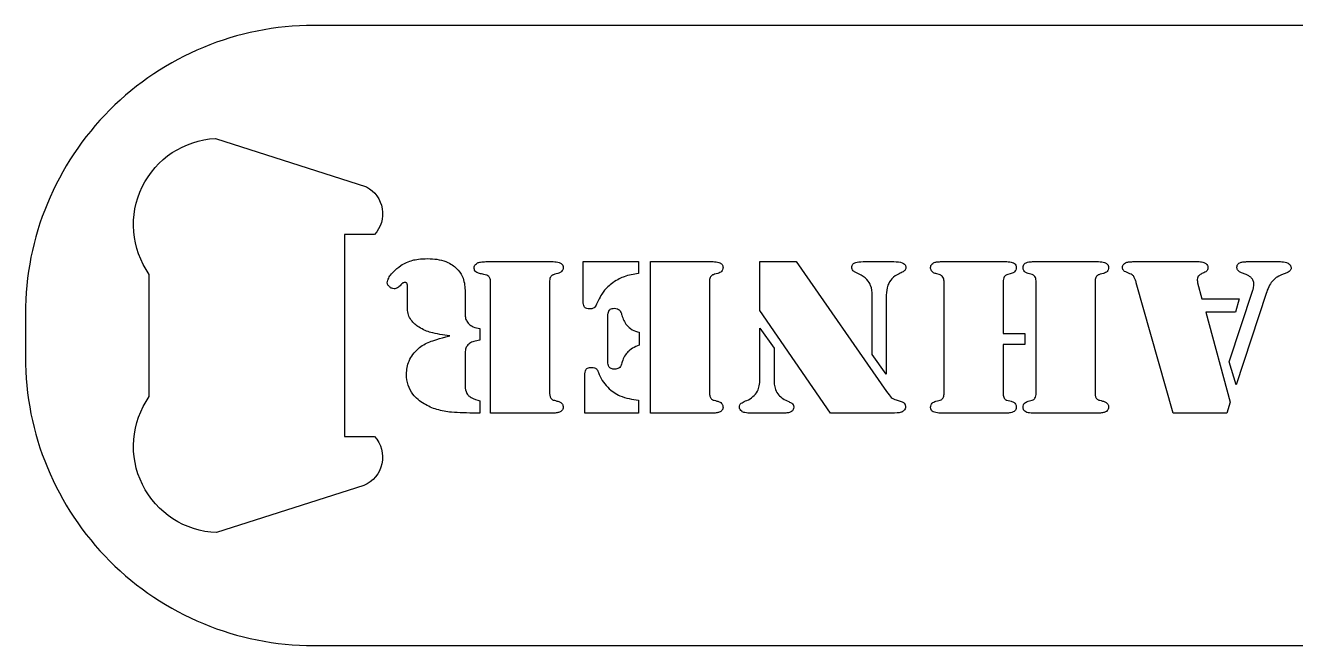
# Model space of a CAD drawing. Header units: millimetres. Extents: x -20 to 153, y 0 to 43.
# Drawn here: x -20 to 68.1, y 0 to 43 of the extents above; entities that cross this region are included whole.
import ezdxf

# ---------------------------------------------------------------- set-up
doc = ezdxf.new("R2010")
doc.units = ezdxf.units.MM

msp = doc.modelspace()

# ---------------------------------------------------------------- linework, layer by layer
for p, q in [((11.95, 26.62), (16.617, 26.62)), ((38.118, 26.62), (40.251, 26.62)), ((43.496, 26.62), (48.099, 26.62)), ((49.876, 26.62), (54.461, 26.62)), ((56.83, 26.62), (61.442, 26.62)), ((64.733, 26.62), (67.075, 26.62)), ((37.854, 25.754), (37.571, 25.881)), ((43.468, 25.708), (43.168, 25.79)), ((48.399, 25.79), (48.099, 25.708)), ((49.858, 25.727), (49.566, 25.809)), ((64.687, 25.727), (64.368, 25.854)), ((6.509, 23.338), (6.509, 24.924)), ((16.371, 25.216), (16.371, 17.523)), ((27.463, 25.216), (27.463, 17.523)), ((43.742, 17.523), (43.742, 25.189)), ((50.122, 17.523), (50.122, 25.216)), ((54.215, 25.216), (54.215, 17.523)), ((10.501, 24.633), (10.501, 23.338)), ((20.409, 19.811), (20.409, 22.746)), ((11.531, 21.99), (11.531, 21.169)), ((22.587, 21.725), (22.587, 20.832)), ((10.501, 20.112), (10.501, 18.07)), ((40.406, 17.04), (40.761, 16.931)), ((48.099, 17.013), (48.399, 16.94)), ((49.566, 16.94), (49.858, 17.013)), ((32.622, 16.12), (30.316, 16.12)), ((48.08, 16.12), (43.496, 16.12)), ((54.461, 16.12), (49.876, 16.12))]:
    msp.add_line(p, q)
for points in [[(0, 0), (153.098, 0), (153.098, 43), (0, 43, 0.414214), (-20, 23), (-20, 20, 0.414214)], [(2.15, 14.5), (4.214, 14.5, -0.527234), (3.477, 11.109), (-6.736, 7.836, -0.595804), (-11.402, 17.271), (-11.402, 25.729, -0.591565), (-6.811, 35.161), (3.665, 31.804, -0.496126), (4.214, 28.5), (2.15, 28.5)]]:
    msp.add_lwpolyline(points, format="xyb", close=True)
for points in [[(18.695, 23.904), (18.695, 26.62), (22.532, 26.62), (22.532, 25.79)], [(27.709, 16.12), (23.371, 16.12), (23.371, 26.62), (27.709, 26.62)], [(39.914, 16.12), (35.867, 16.12), (30.963, 23.229), (30.963, 26.62), (33.479, 26.62), (39.741, 17.624)], [(16.617, 16.12), (12.278, 16.12), (12.278, 25.161)], [(47.834, 25.189), (47.834, 21.643), (49.338, 21.643), (49.338, 20.878), (47.834, 20.878), (47.834, 17.523)], [(61.333, 25.152), (61.634, 24.04), (64.204, 24.04), (63.958, 23.129), (61.889, 23.129), (63.584, 16.876), (63.356, 16.12), (59.638, 16.12), (57.077, 25.161)], [(39.731, 24.296), (39.731, 18.827), (38.756, 20.176), (38.756, 24.296)], [(66.082, 24.414), (63.994, 18.079), (63.521, 19.665), (65.161, 24.633)], [(30.963, 18.49), (30.963, 21.999), (31.939, 20.622), (31.939, 18.49)], [(22.541, 17.022), (22.541, 16.12), (18.823, 16.12), (18.823, 18.845)], [(11.54, 16.977), (11.54, 16.12), (11.303, 16.12)]]:
    msp.add_lwpolyline(points)
for points, knots in [([(6.053, 26.355), (6.309, 26.52), (6.584, 26.64), (7.078, 26.767), (7.407, 26.829), (7.922, 26.829)], [0, 0, 0, 0, 0.0911591, 0.0911591, 0.1531278, 0.1531278, 0.1531278, 0.1531278]), ([(7.922, 26.829), (8.343, 26.829), (8.777, 26.776), (9.529, 26.488), (9.756, 26.308), (10.078, 26.003), (10.219, 25.804), (10.382, 25.434), (10.426, 25.286), (10.487, 24.969), (10.501, 24.801), (10.501, 24.633)], [0, 0, 0, 0, 0.1265015, 0.1265015, 0.2415901, 0.2415901, 0.3885515, 0.3885515, 0.4799885, 0.4799885, 0.5791454, 0.5791454, 0.5791454, 0.5791454]), ([(11.13, 26.2), (11.13, 26.241), (11.137, 26.281), (11.169, 26.357), (11.192, 26.39), (11.262, 26.464), (11.314, 26.5), (11.367, 26.529)], [0, 0, 0, 0, 0.01230734, 0.01230734, 0.02460549, 0.02460549, 0.04278405, 0.04278405, 0.04278405, 0.04278405]), ([(11.367, 26.529), (11.429, 26.56), (11.503, 26.579), (11.692, 26.613), (11.828, 26.62), (11.95, 26.62)], [0, 0, 0, 0, 0.02086702, 0.02086702, 0.05779384, 0.05779384, 0.05779384, 0.05779384]), ([(16.617, 26.62), (16.763, 26.62), (16.908, 26.605), (17.108, 26.534), (17.161, 26.5), (17.23, 26.439), (17.257, 26.406), (17.288, 26.345), (17.296, 26.322), (17.307, 26.271), (17.31, 26.245), (17.31, 26.219)], [0, 0, 0, 0, 0.043682, 0.043682, 0.0717431, 0.0717431, 0.0967537, 0.0967537, 0.1112036, 0.1112036, 0.1264283, 0.1264283, 0.1264283, 0.1264283]), ([(27.709, 26.62), (27.855, 26.62), (28.001, 26.605), (28.201, 26.534), (28.254, 26.5), (28.323, 26.439), (28.35, 26.406), (28.38, 26.345), (28.388, 26.322), (28.4, 26.271), (28.402, 26.245), (28.402, 26.219)], [0, 0, 0, 0, 0.043682, 0.043682, 0.0717431, 0.0717431, 0.0967537, 0.0967537, 0.1112036, 0.1112036, 0.1264283, 0.1264283, 0.1264283, 0.1264283]), ([(37.334, 26.228), (37.334, 26.269), (37.342, 26.31), (37.372, 26.382), (37.392, 26.412), (37.442, 26.47), (37.474, 26.496), (37.508, 26.519)], [0, 0, 0, 0, 0.01250228, 0.01250228, 0.02339516, 0.02339516, 0.03561358, 0.03561358, 0.03561358, 0.03561358]), ([(37.508, 26.519), (37.537, 26.54), (37.572, 26.554), (37.728, 26.605), (37.91, 26.62), (38.118, 26.62)], [0, 0, 0, 0, 0.01062445, 0.01062445, 0.04942759, 0.04942759, 0.04942759, 0.04942759]), ([(40.251, 26.62), (40.482, 26.62), (40.683, 26.597), (40.886, 26.519), (40.942, 26.49), (41.017, 26.423), (41.042, 26.392), (41.07, 26.334), (41.077, 26.313), (41.087, 26.267), (41.09, 26.243), (41.09, 26.219)], [0, 0, 0, 0, 0.0691591, 0.0691591, 0.0955094, 0.0955094, 0.1132942, 0.1132942, 0.1233307, 0.1233307, 0.1338879, 0.1338879, 0.1338879, 0.1338879]), ([(42.803, 26.21), (42.803, 26.259), (42.811, 26.308), (42.845, 26.393), (42.868, 26.427), (42.931, 26.49), (42.971, 26.516), (43.077, 26.568), (43.15, 26.587), (43.309, 26.614), (43.405, 26.62), (43.496, 26.62)], [0, 0, 0, 0, 0.01485263, 0.01485263, 0.02741781, 0.02741781, 0.04159931, 0.04159931, 0.06294105, 0.06294105, 0.09029701, 0.09029701, 0.09029701, 0.09029701]), ([(48.099, 26.62), (48.23, 26.62), (48.362, 26.607), (48.529, 26.55), (48.583, 26.523), (48.661, 26.457), (48.688, 26.424), (48.721, 26.359), (48.73, 26.332), (48.743, 26.273), (48.746, 26.241), (48.746, 26.21)], [0, 0, 0, 0, 0.03948663, 0.03948663, 0.05948038, 0.05948038, 0.07417049, 0.07417049, 0.08401107, 0.08401107, 0.09467903, 0.09467903, 0.09467903, 0.09467903]), ([(49.22, 26.219), (49.22, 26.268), (49.227, 26.317), (49.262, 26.401), (49.284, 26.435), (49.346, 26.497), (49.384, 26.522), (49.486, 26.571), (49.553, 26.589), (49.703, 26.615), (49.791, 26.62), (49.876, 26.62)], [0, 0, 0, 0, 0.01481446, 0.01481446, 0.02723179, 0.02723179, 0.04103265, 0.04103265, 0.06105603, 0.06105603, 0.08650683, 0.08650683, 0.08650683, 0.08650683]), ([(54.461, 26.62), (54.606, 26.62), (54.752, 26.605), (54.952, 26.534), (55.005, 26.5), (55.074, 26.439), (55.101, 26.406), (55.132, 26.345), (55.14, 26.322), (55.151, 26.271), (55.153, 26.245), (55.153, 26.219)], [0, 0, 0, 0, 0.043682, 0.043682, 0.0717431, 0.0717431, 0.0967537, 0.0967537, 0.1112036, 0.1112036, 0.1264283, 0.1264283, 0.1264283, 0.1264283]), ([(56.119, 26.219), (56.119, 26.266), (56.127, 26.312), (56.16, 26.393), (56.182, 26.425), (56.243, 26.487), (56.282, 26.513), (56.39, 26.566), (56.466, 26.586), (56.633, 26.614), (56.735, 26.62), (56.83, 26.62)], [0, 0, 0, 0, 0.01407534, 0.01407534, 0.02615202, 0.02615202, 0.04009652, 0.04009652, 0.06229866, 0.06229866, 0.09113992, 0.09113992, 0.09113992, 0.09113992]), ([(61.442, 26.62), (61.549, 26.62), (61.658, 26.607), (61.843, 26.537), (61.898, 26.496), (61.967, 26.432), (61.995, 26.395), (62.024, 26.33), (62.032, 26.307), (62.042, 26.259), (62.044, 26.235), (62.044, 26.21)], [0, 0, 0, 0, 0.0318382, 0.0318382, 0.0591057, 0.0591057, 0.0865075, 0.0865075, 0.1005045, 0.1005045, 0.1150599, 0.1150599, 0.1150599, 0.1150599]), ([(64.058, 26.237), (64.058, 26.282), (64.065, 26.326), (64.097, 26.403), (64.118, 26.435), (64.176, 26.494), (64.214, 26.519), (64.316, 26.569), (64.388, 26.588), (64.547, 26.615), (64.642, 26.62), (64.733, 26.62)], [0, 0, 0, 0, 0.01348945, 0.01348945, 0.02504292, 0.02504292, 0.03834557, 0.03834557, 0.05937496, 0.05937496, 0.08664593, 0.08664593, 0.08664593, 0.08664593]), ([(67.075, 26.62), (67.217, 26.62), (67.367, 26.604), (67.569, 26.529), (67.637, 26.493), (67.728, 26.412), (67.758, 26.375), (67.791, 26.307), (67.799, 26.282), (67.811, 26.229), (67.814, 26.201), (67.814, 26.173)], [0, 0, 0, 0, 0.04247268, 0.04247268, 0.06427792, 0.06427792, 0.07869724, 0.07869724, 0.08666588, 0.08666588, 0.09500927, 0.09500927, 0.09500927, 0.09500927]), ([(5.105, 25.161), (5.105, 25.22), (5.118, 25.278), (5.172, 25.437), (5.233, 25.54), (5.404, 25.785), (5.628, 26.066), (6.053, 26.355)], [0, 0, 0, 0, 0.0175006, 0.0175006, 0.0504706, 0.0504706, 0.107402, 0.107402, 0.107402, 0.107402]), ([(11.577, 25.781), (11.489, 25.797), (11.398, 25.824), (11.275, 25.895), (11.234, 25.928), (11.178, 26.002), (11.16, 26.037), (11.135, 26.116), (11.13, 26.158), (11.13, 26.2)], [0, 0, 0, 0, 0.02663534, 0.02663534, 0.04243666, 0.04243666, 0.05438488, 0.05438488, 0.06711699, 0.06711699, 0.06711699, 0.06711699]), ([(12.142, 25.59), (12.105, 25.627), (12.064, 25.659), (12.005, 25.685), (11.982, 25.693), (11.797, 25.736), (11.668, 25.762), (11.577, 25.781)], [0, 0, 0, 0, 0.0157162, 0.0157162, 0.02139027, 0.02139027, 0.02711471, 0.02711471, 0.02711471, 0.02711471]), ([(12.278, 25.161), (12.278, 25.247), (12.27, 25.338), (12.233, 25.452), (12.22, 25.485), (12.185, 25.543), (12.165, 25.568), (12.142, 25.59)], [0, 0, 0, 0, 0.02555473, 0.02555473, 0.03608589, 0.03608589, 0.04570883, 0.04570883, 0.04570883, 0.04570883]), ([(16.48, 25.608), (16.454, 25.579), (16.434, 25.546), (16.401, 25.469), (16.39, 25.424), (16.374, 25.326), (16.371, 25.27), (16.371, 25.216)], [0, 0, 0, 0, 0.01167303, 0.01167303, 0.02510579, 0.02510579, 0.04141753, 0.04141753, 0.04141753, 0.04141753]), ([(16.945, 25.809), (16.801, 25.766), (16.627, 25.715), (16.578, 25.697), (16.559, 25.69), (16.514, 25.65), (16.496, 25.629), (16.48, 25.608)], [0, 0, 0, 0, 0.04500345, 0.04500345, 0.05256676, 0.05256676, 0.05840119, 0.05840119, 0.05840119, 0.05840119]), ([(17.31, 26.219), (17.31, 26.164), (17.301, 26.111), (17.263, 26.018), (17.238, 25.98), (17.173, 25.914), (17.135, 25.888), (17.048, 25.841), (16.996, 25.823), (16.945, 25.809)], [0, 0, 0, 0, 0.01627977, 0.01627977, 0.03017054, 0.03017054, 0.04392004, 0.04392004, 0.05992609, 0.05992609, 0.05992609, 0.05992609]), ([(22.532, 25.79), (22.21, 25.751), (21.846, 25.687), (21.347, 25.507), (21.081, 25.387), (20.755, 25.152)], [0, 0, 0, 0, 0.097534, 0.097534, 0.1583935, 0.1583935, 0.1583935, 0.1583935]), ([(27.573, 25.608), (27.546, 25.579), (27.526, 25.546), (27.494, 25.469), (27.482, 25.424), (27.466, 25.326), (27.463, 25.27), (27.463, 25.216)], [0, 0, 0, 0, 0.01167303, 0.01167303, 0.02510579, 0.02510579, 0.04141753, 0.04141753, 0.04141753, 0.04141753]), ([(28.037, 25.809), (27.894, 25.766), (27.72, 25.715), (27.67, 25.697), (27.652, 25.69), (27.606, 25.65), (27.588, 25.629), (27.573, 25.608)], [0, 0, 0, 0, 0.04500345, 0.04500345, 0.05256676, 0.05256676, 0.05840119, 0.05840119, 0.05840119, 0.05840119]), ([(28.402, 26.219), (28.402, 26.164), (28.394, 26.111), (28.356, 26.018), (28.33, 25.98), (28.265, 25.914), (28.228, 25.888), (28.14, 25.841), (28.089, 25.823), (28.037, 25.809)], [0, 0, 0, 0, 0.01627977, 0.01627977, 0.03017054, 0.03017054, 0.04392004, 0.04392004, 0.05992609, 0.05992609, 0.05992609, 0.05992609]), ([(37.571, 25.881), (37.516, 25.909), (37.464, 25.945), (37.394, 26.023), (37.371, 26.059), (37.341, 26.14), (37.334, 26.184), (37.334, 26.228)], [0, 0, 0, 0, 0.01854841, 0.01854841, 0.03145262, 0.03145262, 0.04467574, 0.04467574, 0.04467574, 0.04467574]), ([(38.756, 24.296), (38.756, 24.521), (38.727, 24.752), (38.596, 25.091), (38.517, 25.238), (38.226, 25.541), (38.045, 25.66), (37.854, 25.754)], [0, 0, 0, 0, 0.0677212, 0.0677212, 0.1087007, 0.1087007, 0.15097, 0.15097, 0.15097, 0.15097]), ([(40.616, 25.781), (40.429, 25.695), (40.26, 25.58), (39.999, 25.298), (39.908, 25.147), (39.762, 24.762), (39.731, 24.528), (39.731, 24.296)], [0, 0, 0, 0, 0.0616591, 0.0616591, 0.1153727, 0.1153727, 0.1850935, 0.1850935, 0.1850935, 0.1850935]), ([(41.09, 26.219), (41.09, 26.176), (41.083, 26.133), (41.054, 26.06), (41.034, 26.031), (40.994, 25.99), (40.963, 25.963), (40.808, 25.871), (40.702, 25.821), (40.616, 25.781)], [0, 0, 0, 0, 0.01288505, 0.01288505, 0.02358097, 0.02358097, 0.03016432, 0.03016432, 0.03767497, 0.03767497, 0.03767497, 0.03767497]), ([(43.168, 25.79), (43.095, 25.81), (43.022, 25.84), (42.92, 25.914), (42.885, 25.95), (42.84, 26.025), (42.826, 26.058), (42.807, 26.131), (42.803, 26.17), (42.803, 26.21)], [0, 0, 0, 0, 0.02263358, 0.02263358, 0.03788126, 0.03788126, 0.04876445, 0.04876445, 0.06049415, 0.06049415, 0.06049415, 0.06049415]), ([(43.742, 25.189), (43.742, 25.293), (43.73, 25.395), (43.677, 25.533), (43.65, 25.579), (43.594, 25.638), (43.572, 25.656), (43.523, 25.687), (43.496, 25.699), (43.468, 25.708)], [0, 0, 0, 0, 0.03118132, 0.03118132, 0.04899235, 0.04899235, 0.05847094, 0.05847094, 0.06822075, 0.06822075, 0.06822075, 0.06822075]), ([(48.099, 25.708), (48.059, 25.697), (48.023, 25.68), (47.96, 25.63), (47.934, 25.6), (47.886, 25.52), (47.868, 25.467), (47.84, 25.342), (47.834, 25.263), (47.834, 25.189)], [0, 0, 0, 0, 0.01227634, 0.01227634, 0.02412204, 0.02412204, 0.04036849, 0.04036849, 0.06278693, 0.06278693, 0.06278693, 0.06278693]), ([(48.746, 26.21), (48.746, 26.151), (48.737, 26.093), (48.697, 25.994), (48.67, 25.954), (48.606, 25.89), (48.572, 25.865), (48.492, 25.821), (48.446, 25.804), (48.399, 25.79)], [0, 0, 0, 0, 0.01753798, 0.01753798, 0.03209632, 0.03209632, 0.04483533, 0.04483533, 0.05935634, 0.05935634, 0.05935634, 0.05935634]), ([(49.566, 25.809), (49.498, 25.826), (49.431, 25.853), (49.335, 25.923), (49.302, 25.957), (49.257, 26.03), (49.243, 26.064), (49.224, 26.138), (49.22, 26.178), (49.22, 26.219)], [0, 0, 0, 0, 0.02099188, 0.02099188, 0.0355652, 0.0355652, 0.04660649, 0.04660649, 0.05865676, 0.05865676, 0.05865676, 0.05865676]), ([(50.122, 25.216), (50.122, 25.322), (50.111, 25.428), (50.059, 25.562), (50.035, 25.606), (49.982, 25.662), (49.96, 25.679), (49.912, 25.708), (49.885, 25.719), (49.858, 25.727)], [0, 0, 0, 0, 0.031827, 0.031827, 0.04848094, 0.04848094, 0.05785516, 0.05785516, 0.06744943, 0.06744943, 0.06744943, 0.06744943]), ([(54.324, 25.608), (54.298, 25.579), (54.278, 25.546), (54.245, 25.469), (54.234, 25.424), (54.218, 25.326), (54.215, 25.27), (54.215, 25.216)], [0, 0, 0, 0, 0.01167303, 0.01167303, 0.02510579, 0.02510579, 0.04141753, 0.04141753, 0.04141753, 0.04141753]), ([(54.789, 25.809), (54.645, 25.766), (54.471, 25.715), (54.422, 25.697), (54.403, 25.69), (54.358, 25.65), (54.34, 25.629), (54.324, 25.608)], [0, 0, 0, 0, 0.04500345, 0.04500345, 0.05256676, 0.05256676, 0.05840119, 0.05840119, 0.05840119, 0.05840119]), ([(55.153, 26.219), (55.153, 26.164), (55.145, 26.111), (55.107, 26.018), (55.082, 25.98), (55.017, 25.914), (54.979, 25.888), (54.891, 25.841), (54.84, 25.823), (54.789, 25.809)], [0, 0, 0, 0, 0.01627977, 0.01627977, 0.03017054, 0.03017054, 0.04392004, 0.04392004, 0.05992609, 0.05992609, 0.05992609, 0.05992609]), ([(56.539, 25.818), (56.391, 25.875), (56.275, 25.933), (56.196, 26.004), (56.169, 26.03), (56.139, 26.095), (56.132, 26.118), (56.122, 26.167), (56.119, 26.193), (56.119, 26.219)], [0, 0, 0, 0, 0.0476309, 0.0476309, 0.05850447, 0.05850447, 0.06386278, 0.06386278, 0.0697318, 0.0697318, 0.0697318, 0.0697318]), ([(56.912, 25.581), (56.894, 25.613), (56.869, 25.642), (56.804, 25.699), (56.759, 25.726), (56.659, 25.776), (56.598, 25.799), (56.539, 25.818)], [0, 0, 0, 0, 0.01120241, 0.01120241, 0.0261656, 0.0261656, 0.04489779, 0.04489779, 0.04489779, 0.04489779]), ([(57.077, 25.161), (57.053, 25.237), (57.028, 25.312), (56.973, 25.451), (56.944, 25.517), (56.912, 25.581)], [0, 0, 0, 0, 0.02358267, 0.02358267, 0.04495958, 0.04495958, 0.04495958, 0.04495958]), ([(61.634, 25.79), (61.542, 25.749), (61.461, 25.701), (61.383, 25.625), (61.355, 25.591), (61.314, 25.493), (61.306, 25.441), (61.306, 25.389)], [0, 0, 0, 0, 0.03017064, 0.03017064, 0.04229217, 0.04229217, 0.05399303, 0.05399303, 0.05399303, 0.05399303]), ([(62.044, 26.21), (62.044, 26.16), (62.038, 26.107), (62.01, 26.031), (61.995, 26.003), (61.962, 25.967), (61.939, 25.945), (61.819, 25.871), (61.724, 25.828), (61.634, 25.79)], [0, 0, 0, 0, 0.01495229, 0.01495229, 0.02450177, 0.02450177, 0.02954499, 0.02954499, 0.03661792, 0.03661792, 0.03661792, 0.03661792]), ([(64.368, 25.854), (64.303, 25.877), (64.238, 25.909), (64.149, 25.985), (64.119, 26.021), (64.084, 26.089), (64.074, 26.117), (64.061, 26.175), (64.058, 26.206), (64.058, 26.237)], [0, 0, 0, 0, 0.02082728, 0.02082728, 0.03509958, 0.03509958, 0.04381502, 0.04381502, 0.05307428, 0.05307428, 0.05307428, 0.05307428]), ([(65.234, 25.034), (65.234, 25.126), (65.219, 25.216), (65.153, 25.377), (65.108, 25.443), (65.004, 25.55), (64.95, 25.591), (64.828, 25.666), (64.758, 25.699), (64.687, 25.727)], [0, 0, 0, 0, 0.02760529, 0.02760529, 0.05211591, 0.05211591, 0.07226823, 0.07226823, 0.09513887, 0.09513887, 0.09513887, 0.09513887]), ([(67.403, 25.809), (67.21, 25.733), (66.994, 25.641), (66.778, 25.512), (66.65, 25.426), (66.501, 25.253)], [0, 0, 0, 0, 0.06238412, 0.06238412, 0.09203919, 0.09203919, 0.09203919, 0.09203919]), ([(67.814, 26.173), (67.814, 26.143), (67.808, 26.113), (67.783, 26.055), (67.764, 26.027), (67.705, 25.963), (67.659, 25.929), (67.547, 25.865), (67.474, 25.834), (67.403, 25.809)], [0, 0, 0, 0, 0.00912686, 0.00912686, 0.0191179, 0.0191179, 0.0353376, 0.0353376, 0.05784297, 0.05784297, 0.05784297, 0.05784297]), ([(5.579, 24.742), (5.527, 24.742), (5.476, 24.753), (5.368, 24.796), (5.314, 24.832), (5.23, 24.905), (5.18, 24.953), (5.133, 25.038), (5.122, 25.062), (5.109, 25.112), (5.105, 25.136), (5.105, 25.161)], [0, 0, 0, 0, 0.01569782, 0.01569782, 0.03491182, 0.03491182, 0.04925432, 0.04925432, 0.05457215, 0.05457215, 0.05962773, 0.05962773, 0.05962773, 0.05962773]), ([(6.044, 25.006), (5.978, 24.93), (5.901, 24.858), (5.777, 24.787), (5.738, 24.77), (5.658, 24.748), (5.619, 24.742), (5.579, 24.742)], [0, 0, 0, 0, 0.03010603, 0.03010603, 0.04283011, 0.04283011, 0.05482624, 0.05482624, 0.05482624, 0.05482624]), ([(6.317, 25.18), (6.286, 25.18), (6.255, 25.175), (6.205, 25.154), (6.183, 25.141), (6.116, 25.083), (6.076, 25.042), (6.044, 25.006)], [0, 0, 0, 0, 0.00943434, 0.00943434, 0.01631437, 0.01631437, 0.02441877, 0.02441877, 0.02441877, 0.02441877]), ([(6.509, 24.924), (6.509, 24.968), (6.505, 25.016), (6.483, 25.081), (6.471, 25.104), (6.442, 25.139), (6.426, 25.151), (6.395, 25.167), (6.381, 25.172), (6.35, 25.178), (6.334, 25.18), (6.317, 25.18)], [0, 0, 0, 0, 0.01314201, 0.01314201, 0.02072211, 0.02072211, 0.02672649, 0.02672649, 0.03117578, 0.03117578, 0.03610473, 0.03610473, 0.03610473, 0.03610473]), ([(20.755, 25.152), (20.521, 24.988), (20.295, 24.792), (20.017, 24.427), (19.86, 24.193), (19.67, 23.758)], [0, 0, 0, 0, 0.085719, 0.085719, 0.1372803, 0.1372803, 0.1372803, 0.1372803]), ([(61.306, 25.389), (61.306, 25.347), (61.308, 25.304), (61.317, 25.225), (61.323, 25.188), (61.333, 25.152)], [0, 0, 0, 0, 0.01272343, 0.01272343, 0.023813, 0.023813, 0.023813, 0.023813]), ([(65.161, 24.633), (65.184, 24.701), (65.203, 24.772), (65.227, 24.905), (65.234, 24.97), (65.234, 25.034)], [0, 0, 0, 0, 0.02161388, 0.02161388, 0.04083904, 0.04083904, 0.04083904, 0.04083904]), ([(66.501, 25.253), (66.41, 25.139), (66.334, 25.013), (66.194, 24.733), (66.132, 24.574), (66.082, 24.414)], [0, 0, 0, 0, 0.04360923, 0.04360923, 0.09394768, 0.09394768, 0.09394768, 0.09394768]), ([(19.16, 23.338), (19.088, 23.338), (19.011, 23.346), (18.902, 23.382), (18.864, 23.401), (18.81, 23.447), (18.787, 23.472), (18.741, 23.558), (18.725, 23.612), (18.7, 23.741), (18.695, 23.825), (18.695, 23.904)], [0, 0, 0, 0, 0.02149288, 0.02149288, 0.03432088, 0.03432088, 0.04269041, 0.04269041, 0.05269647, 0.05269647, 0.06752627, 0.06752627, 0.06752627, 0.06752627]), ([(7.311, 22.072), (7.101, 22.201), (6.914, 22.362), (6.681, 22.684), (6.617, 22.808), (6.53, 23.066), (6.509, 23.201), (6.509, 23.338)], [0, 0, 0, 0, 0.0739889, 0.0739889, 0.1193502, 0.1193502, 0.1657739, 0.1657739, 0.1657739, 0.1657739]), ([(10.501, 23.338), (10.501, 23.236), (10.501, 23.103), (10.505, 22.927), (10.507, 22.865), (10.51, 22.837)], [0, 0, 0, 0, 0.03069776, 0.03069776, 0.05198481, 0.05198481, 0.05198481, 0.05198481]), ([(19.67, 23.758), (19.624, 23.645), (19.571, 23.543), (19.482, 23.44), (19.447, 23.41), (19.364, 23.369), (19.327, 23.358), (19.248, 23.342), (19.203, 23.338), (19.16, 23.338)], [0, 0, 0, 0, 0.03656336, 0.03656336, 0.05395854, 0.05395854, 0.06604556, 0.06604556, 0.07988445, 0.07988445, 0.07988445, 0.07988445]), ([(20.409, 22.746), (20.409, 22.877), (20.418, 23.015), (20.465, 23.181), (20.485, 23.222), (20.528, 23.279), (20.553, 23.302), (20.618, 23.343), (20.658, 23.358), (20.753, 23.38), (20.81, 23.384), (20.864, 23.384)], [0, 0, 0, 0, 0.0394054, 0.0394054, 0.0603202, 0.0603202, 0.0793948, 0.0793948, 0.1031536, 0.1031536, 0.1336995, 0.1336995, 0.1336995, 0.1336995]), ([(20.864, 23.384), (20.935, 23.384), (21.006, 23.375), (21.134, 23.325), (21.174, 23.293), (21.24, 23.229), (21.272, 23.181), (21.335, 23.062), (21.362, 22.985), (21.384, 22.91)], [0, 0, 0, 0, 0.0211353, 0.0211353, 0.0409885, 0.0409885, 0.0727554, 0.0727554, 0.1167344, 0.1167344, 0.1167344, 0.1167344]), ([(9.444, 21.479), (8.993, 21.532), (8.5, 21.607), (7.885, 21.783), (7.593, 21.895), (7.311, 22.072)], [0, 0, 0, 0, 0.1362805, 0.1362805, 0.23001, 0.23001, 0.23001, 0.23001]), ([(10.51, 22.837), (10.525, 22.737), (10.553, 22.641), (10.64, 22.461), (10.697, 22.38), (10.765, 22.309)], [0, 0, 0, 0, 0.03029649, 0.03029649, 0.06011113, 0.06011113, 0.06011113, 0.06011113]), ([(10.765, 22.309), (10.855, 22.219), (10.96, 22.15), (11.219, 22.037), (11.375, 22.004), (11.531, 21.99)], [0, 0, 0, 0, 0.03804299, 0.03804299, 0.08498447, 0.08498447, 0.08498447, 0.08498447]), ([(21.384, 22.91), (21.46, 22.666), (21.568, 22.419), (21.811, 22.113), (21.927, 21.999), (22.247, 21.815), (22.414, 21.759), (22.587, 21.725)], [0, 0, 0, 0, 0.0766266, 0.0766266, 0.1171649, 0.1171649, 0.154016, 0.154016, 0.154016, 0.154016]), ([(7.256, 20.586), (7.493, 20.79), (7.763, 20.945), (8.294, 21.155), (8.686, 21.286), (9.444, 21.479)], [0, 0, 0, 0, 0.0937754, 0.0937754, 0.1713906, 0.1713906, 0.1713906, 0.1713906]), ([(11.531, 21.169), (11.391, 21.151), (11.242, 21.124), (11.009, 21.052), (10.904, 21.01), (10.82, 20.95)], [0, 0, 0, 0, 0.04223225, 0.04223225, 0.07304207, 0.07304207, 0.07304207, 0.07304207]), ([(6.445, 18.809), (6.445, 19.125), (6.497, 19.435), (6.686, 19.891), (6.773, 20.043), (6.989, 20.333), (7.116, 20.466), (7.256, 20.586)], [0, 0, 0, 0, 0.0950671, 0.0950671, 0.1480759, 0.1480759, 0.2033839, 0.2033839, 0.2033839, 0.2033839]), ([(10.82, 20.95), (10.74, 20.89), (10.668, 20.818), (10.577, 20.666), (10.549, 20.593), (10.507, 20.368), (10.501, 20.233), (10.501, 20.112)], [0, 0, 0, 0, 0.03014192, 0.03014192, 0.05320488, 0.05320488, 0.07936901, 0.07936901, 0.07936901, 0.07936901]), ([(22.587, 20.832), (22.252, 20.696), (21.975, 20.539), (21.732, 20.296), (21.65, 20.202), (21.503, 19.943), (21.451, 19.815), (21.411, 19.684)], [0, 0, 0, 0, 0.1085794, 0.1085794, 0.1459774, 0.1459774, 0.1777481, 0.1777481, 0.1777481, 0.1777481]), ([(20.472, 19.355), (20.46, 19.374), (20.452, 19.398), (20.419, 19.506), (20.409, 19.643), (20.409, 19.811)], [0, 0, 0, 0, 0.00672513, 0.00672513, 0.03405774, 0.03405774, 0.03405774, 0.03405774]), ([(21.411, 19.684), (21.382, 19.566), (21.342, 19.449), (21.25, 19.305), (21.215, 19.27), (21.138, 19.215), (21.093, 19.196), (20.992, 19.169), (20.937, 19.164), (20.883, 19.164)], [0, 0, 0, 0, 0.036269, 0.036269, 0.0586475, 0.0586475, 0.0830337, 0.0830337, 0.1098775, 0.1098775, 0.1098775, 0.1098775]), ([(7.657, 16.767), (7.363, 16.939), (7.096, 17.155), (6.741, 17.618), (6.63, 17.829), (6.478, 18.302), (6.445, 18.554), (6.445, 18.809)], [0, 0, 0, 0, 0.1022999, 0.1022999, 0.1750437, 0.1750437, 0.2513477, 0.2513477, 0.2513477, 0.2513477]), ([(18.823, 18.845), (18.823, 18.916), (18.83, 18.991), (18.867, 19.099), (18.887, 19.137), (18.933, 19.19), (18.96, 19.215), (19.041, 19.256), (19.084, 19.269), (19.179, 19.288), (19.234, 19.292), (19.287, 19.292)], [0, 0, 0, 0, 0.02120453, 0.02120453, 0.03411409, 0.03411409, 0.04228203, 0.04228203, 0.04988946, 0.04988946, 0.0591652, 0.0591652, 0.0591652, 0.0591652]), ([(19.287, 19.292), (19.36, 19.292), (19.432, 19.285), (19.544, 19.25), (19.572, 19.229), (19.615, 19.194), (19.638, 19.165), (19.695, 19.076), (19.727, 19.002), (19.752, 18.936)], [0, 0, 0, 0, 0.0216107, 0.0216107, 0.0395735, 0.0395735, 0.0686615, 0.0686615, 0.1289863, 0.1289863, 0.1289863, 0.1289863]), ([(19.752, 18.936), (19.905, 18.556), (20.115, 18.204), (20.671, 17.632), (20.965, 17.45), (21.658, 17.148), (22.102, 17.059), (22.541, 17.022)], [0, 0, 0, 0, 0.1229461, 0.1229461, 0.2393755, 0.2393755, 0.4028143, 0.4028143, 0.4028143, 0.4028143]), ([(20.883, 19.164), (20.804, 19.164), (20.722, 19.174), (20.612, 19.219), (20.577, 19.239), (20.516, 19.291), (20.492, 19.321), (20.472, 19.355)], [0, 0, 0, 0, 0.02356324, 0.02356324, 0.03565747, 0.03565747, 0.04748589, 0.04748589, 0.04748589, 0.04748589]), ([(10.501, 18.07), (10.501, 17.917), (10.518, 17.756), (10.604, 17.519), (10.652, 17.434), (10.759, 17.317), (10.825, 17.257), (11.109, 17.096), (11.324, 17.027), (11.54, 16.977)], [0, 0, 0, 0, 0.0459817, 0.0459817, 0.0753465, 0.0753465, 0.0937549, 0.0937549, 0.1215846, 0.1215846, 0.1215846, 0.1215846]), ([(30.052, 16.995), (30.207, 17.062), (30.35, 17.149), (30.602, 17.367), (30.706, 17.492), (30.79, 17.633)], [0, 0, 0, 0, 0.0506305, 0.0506305, 0.09994765, 0.09994765, 0.09994765, 0.09994765]), ([(30.79, 17.633), (30.853, 17.749), (30.894, 17.877), (30.952, 18.164), (30.963, 18.329), (30.963, 18.49)], [0, 0, 0, 0, 0.03957972, 0.03957972, 0.08770809, 0.08770809, 0.08770809, 0.08770809]), ([(31.939, 18.49), (31.939, 18.248), (31.962, 17.985), (32.098, 17.595), (32.173, 17.477), (32.35, 17.28), (32.451, 17.198), (32.683, 17.044), (32.821, 16.973), (32.959, 16.913)], [0, 0, 0, 0, 0.0724591, 0.0724591, 0.1236376, 0.1236376, 0.1707295, 0.1707295, 0.2267009, 0.2267009, 0.2267009, 0.2267009]), ([(9.562, 16.184), (9.219, 16.21), (8.881, 16.27), (8.238, 16.467), (7.939, 16.598), (7.657, 16.767)], [0, 0, 0, 0, 0.1031189, 0.1031189, 0.2017587, 0.2017587, 0.2017587, 0.2017587]), ([(16.371, 17.523), (16.371, 17.446), (16.377, 17.363), (16.407, 17.258), (16.418, 17.228), (16.445, 17.175), (16.461, 17.152), (16.48, 17.131)], [0, 0, 0, 0, 0.02316409, 0.02316409, 0.03260468, 0.03260468, 0.04102388, 0.04102388, 0.04102388, 0.04102388]), ([(16.48, 17.131), (16.502, 17.102), (16.526, 17.075), (16.571, 17.045), (16.586, 17.039), (16.709, 17.003), (16.874, 16.959), (16.945, 16.94)], [0, 0, 0, 0, 0.01086327, 0.01086327, 0.01826088, 0.01826088, 0.03243651, 0.03243651, 0.03243651, 0.03243651]), ([(16.945, 16.94), (17.018, 16.92), (17.091, 16.891), (17.193, 16.816), (17.228, 16.78), (17.273, 16.705), (17.287, 16.672), (17.305, 16.599), (17.31, 16.56), (17.31, 16.521)], [0, 0, 0, 0, 0.02263358, 0.02263358, 0.03788126, 0.03788126, 0.04876445, 0.04876445, 0.06049415, 0.06049415, 0.06049415, 0.06049415]), ([(27.463, 17.523), (27.463, 17.446), (27.47, 17.363), (27.499, 17.258), (27.51, 17.228), (27.538, 17.175), (27.554, 17.152), (27.573, 17.131)], [0, 0, 0, 0, 0.02316409, 0.02316409, 0.03260468, 0.03260468, 0.04102388, 0.04102388, 0.04102388, 0.04102388]), ([(27.573, 17.131), (27.594, 17.102), (27.619, 17.075), (27.663, 17.045), (27.679, 17.039), (27.801, 17.003), (27.966, 16.959), (28.037, 16.94)], [0, 0, 0, 0, 0.01086327, 0.01086327, 0.01826088, 0.01826088, 0.03243651, 0.03243651, 0.03243651, 0.03243651]), ([(28.037, 16.94), (28.11, 16.92), (28.183, 16.891), (28.285, 16.816), (28.32, 16.78), (28.365, 16.705), (28.379, 16.672), (28.398, 16.599), (28.402, 16.56), (28.402, 16.521)], [0, 0, 0, 0, 0.02263358, 0.02263358, 0.03788126, 0.03788126, 0.04876445, 0.04876445, 0.06049415, 0.06049415, 0.06049415, 0.06049415]), ([(29.541, 16.539), (29.541, 16.587), (29.548, 16.637), (29.578, 16.714), (29.596, 16.743), (29.634, 16.783), (29.66, 16.806), (29.813, 16.894), (29.937, 16.948), (30.052, 16.995)], [0, 0, 0, 0, 0.01450411, 0.01450411, 0.02490327, 0.02490327, 0.03095891, 0.03095891, 0.03950227, 0.03950227, 0.03950227, 0.03950227]), ([(32.959, 16.913), (33.042, 16.883), (33.123, 16.845), (33.207, 16.778), (33.238, 16.749), (33.278, 16.676), (33.288, 16.648), (33.303, 16.587), (33.306, 16.554), (33.306, 16.521)], [0, 0, 0, 0, 0.02624658, 0.02624658, 0.0369463, 0.0369463, 0.04313296, 0.04313296, 0.04983433, 0.04983433, 0.04983433, 0.04983433]), ([(39.741, 17.624), (39.866, 17.444), (39.984, 17.293), (40.105, 17.185), (40.152, 17.147), (40.282, 17.08), (40.343, 17.057), (40.406, 17.04)], [0, 0, 0, 0, 0.06561343, 0.06561343, 0.08444327, 0.08444327, 0.09957635, 0.09957635, 0.09957635, 0.09957635]), ([(40.761, 16.931), (40.817, 16.916), (40.869, 16.892), (40.966, 16.818), (40.997, 16.775), (41.03, 16.72), (41.042, 16.692), (41.058, 16.634), (41.062, 16.605), (41.062, 16.575)], [0, 0, 0, 0, 0.01730273, 0.01730273, 0.03657409, 0.03657409, 0.05353733, 0.05353733, 0.0702706, 0.0702706, 0.0702706, 0.0702706]), ([(42.803, 16.521), (42.803, 16.577), (42.812, 16.633), (42.851, 16.73), (42.877, 16.769), (42.943, 16.835), (42.98, 16.861), (43.067, 16.908), (43.117, 16.926), (43.168, 16.94)], [0, 0, 0, 0, 0.0169887, 0.0169887, 0.03130534, 0.03130534, 0.04494474, 0.04494474, 0.06071306, 0.06071306, 0.06071306, 0.06071306]), ([(43.168, 16.94), (43.312, 16.978), (43.485, 17.025), (43.536, 17.043), (43.554, 17.05), (43.599, 17.089), (43.617, 17.111), (43.633, 17.131)], [0, 0, 0, 0, 0.04469723, 0.04469723, 0.05294412, 0.05294412, 0.05943253, 0.05943253, 0.05943253, 0.05943253]), ([(43.633, 17.131), (43.659, 17.16), (43.679, 17.194), (43.711, 17.271), (43.723, 17.315), (43.739, 17.413), (43.742, 17.469), (43.742, 17.523)], [0, 0, 0, 0, 0.01167303, 0.01167303, 0.02510579, 0.02510579, 0.04141753, 0.04141753, 0.04141753, 0.04141753]), ([(47.834, 17.523), (47.834, 17.417), (47.846, 17.312), (47.897, 17.177), (47.922, 17.134), (47.975, 17.077), (47.996, 17.06), (48.045, 17.031), (48.071, 17.021), (48.099, 17.013)], [0, 0, 0, 0, 0.031827, 0.031827, 0.04848094, 0.04848094, 0.05785516, 0.05785516, 0.06744943, 0.06744943, 0.06744943, 0.06744943]), ([(48.399, 16.94), (48.468, 16.92), (48.537, 16.891), (48.634, 16.817), (48.668, 16.78), (48.711, 16.706), (48.724, 16.672), (48.742, 16.599), (48.746, 16.56), (48.746, 16.521)], [0, 0, 0, 0, 0.02156599, 0.02156599, 0.03662644, 0.03662644, 0.0474515, 0.0474515, 0.05919768, 0.05919768, 0.05919768, 0.05919768]), ([(49.22, 16.521), (49.22, 16.579), (49.228, 16.637), (49.269, 16.736), (49.295, 16.776), (49.359, 16.841), (49.394, 16.865), (49.474, 16.909), (49.52, 16.927), (49.566, 16.94)], [0, 0, 0, 0, 0.01753798, 0.01753798, 0.03209632, 0.03209632, 0.04483533, 0.04483533, 0.05935634, 0.05935634, 0.05935634, 0.05935634]), ([(49.858, 17.013), (49.898, 17.024), (49.935, 17.042), (49.998, 17.092), (50.024, 17.122), (50.072, 17.202), (50.09, 17.254), (50.117, 17.377), (50.122, 17.452), (50.122, 17.523)], [0, 0, 0, 0, 0.01243418, 0.01243418, 0.02433128, 0.02433128, 0.04045903, 0.04045903, 0.06200303, 0.06200303, 0.06200303, 0.06200303]), ([(54.215, 17.523), (54.215, 17.446), (54.221, 17.363), (54.25, 17.258), (54.261, 17.228), (54.289, 17.175), (54.305, 17.152), (54.324, 17.131)], [0, 0, 0, 0, 0.02316409, 0.02316409, 0.03260468, 0.03260468, 0.04102388, 0.04102388, 0.04102388, 0.04102388]), ([(54.324, 17.131), (54.346, 17.102), (54.37, 17.075), (54.415, 17.045), (54.43, 17.039), (54.553, 17.003), (54.718, 16.959), (54.789, 16.94)], [0, 0, 0, 0, 0.01086327, 0.01086327, 0.01826088, 0.01826088, 0.03243651, 0.03243651, 0.03243651, 0.03243651]), ([(54.789, 16.94), (54.862, 16.92), (54.934, 16.891), (55.036, 16.816), (55.071, 16.78), (55.117, 16.705), (55.13, 16.672), (55.149, 16.599), (55.153, 16.56), (55.153, 16.521)], [0, 0, 0, 0, 0.02263358, 0.02263358, 0.03788126, 0.03788126, 0.04876445, 0.04876445, 0.06049415, 0.06049415, 0.06049415, 0.06049415]), ([(11.303, 16.12), (10.99, 16.12), (10.67, 16.124), (10.095, 16.145), (9.824, 16.16), (9.562, 16.184)], [0, 0, 0, 0, 0.0938283, 0.0938283, 0.1726027, 0.1726027, 0.1726027, 0.1726027]), ([(17.31, 16.521), (17.31, 16.476), (17.302, 16.432), (17.27, 16.354), (17.248, 16.321), (17.179, 16.251), (17.133, 16.224), (17.035, 16.175), (16.963, 16.154), (16.802, 16.125), (16.708, 16.12), (16.617, 16.12)], [0, 0, 0, 0, 0.0134389, 0.0134389, 0.0254571, 0.0254571, 0.0428338, 0.0428338, 0.0766997, 0.0766997, 0.1192413, 0.1192413, 0.1192413, 0.1192413]), ([(28.402, 16.521), (28.402, 16.476), (28.395, 16.432), (28.362, 16.354), (28.34, 16.321), (28.272, 16.251), (28.226, 16.224), (28.128, 16.175), (28.055, 16.154), (27.895, 16.125), (27.8, 16.12), (27.709, 16.12)], [0, 0, 0, 0, 0.0134389, 0.0134389, 0.0254571, 0.0254571, 0.0428338, 0.0428338, 0.0766997, 0.0766997, 0.1192413, 0.1192413, 0.1192413, 0.1192413]), ([(29.696, 16.247), (29.653, 16.281), (29.614, 16.321), (29.572, 16.394), (29.56, 16.421), (29.545, 16.479), (29.541, 16.509), (29.541, 16.539)], [0, 0, 0, 0, 0.01651325, 0.01651325, 0.02540658, 0.02540658, 0.03447954, 0.03447954, 0.03447954, 0.03447954]), ([(30.316, 16.12), (30.191, 16.12), (30.047, 16.126), (29.879, 16.161), (29.832, 16.174), (29.757, 16.205), (29.723, 16.224), (29.696, 16.247)], [0, 0, 0, 0, 0.03738782, 0.03738782, 0.05111383, 0.05111383, 0.06184564, 0.06184564, 0.06184564, 0.06184564]), ([(33.306, 16.521), (33.306, 16.47), (33.298, 16.418), (33.264, 16.333), (33.242, 16.3), (33.181, 16.238), (33.144, 16.215), (33.044, 16.167), (32.969, 16.149), (32.809, 16.124), (32.713, 16.12), (32.622, 16.12)], [0, 0, 0, 0, 0.0153766, 0.0153766, 0.0275379, 0.0275379, 0.0415292, 0.0415292, 0.0676807, 0.0676807, 0.1007998, 0.1007998, 0.1007998, 0.1007998]), ([(40.761, 16.174), (40.727, 16.162), (40.678, 16.154), (40.448, 16.124), (40.146, 16.12), (39.914, 16.12)], [0, 0, 0, 0, 0.0109561, 0.0109561, 0.0572019, 0.0572019, 0.0572019, 0.0572019]), ([(41.062, 16.575), (41.062, 16.521), (41.053, 16.469), (41.009, 16.365), (40.978, 16.322), (40.921, 16.263), (40.893, 16.24), (40.831, 16.202), (40.797, 16.186), (40.761, 16.174)], [0, 0, 0, 0, 0.01628205, 0.01628205, 0.03356422, 0.03356422, 0.04688141, 0.04688141, 0.06067645, 0.06067645, 0.06067645, 0.06067645]), ([(43.496, 16.12), (43.347, 16.12), (43.195, 16.134), (43.016, 16.196), (42.961, 16.224), (42.884, 16.29), (42.858, 16.322), (42.826, 16.384), (42.818, 16.409), (42.806, 16.463), (42.803, 16.492), (42.803, 16.521)], [0, 0, 0, 0, 0.04476803, 0.04476803, 0.06512233, 0.06512233, 0.07958549, 0.07958549, 0.08876804, 0.08876804, 0.09861782, 0.09861782, 0.09861782, 0.09861782]), ([(48.746, 16.521), (48.746, 16.472), (48.738, 16.423), (48.704, 16.34), (48.682, 16.306), (48.62, 16.244), (48.582, 16.219), (48.479, 16.169), (48.41, 16.151), (48.258, 16.125), (48.167, 16.12), (48.08, 16.12)], [0, 0, 0, 0, 0.01468704, 0.01468704, 0.02704753, 0.02704753, 0.04087839, 0.04087839, 0.0612677, 0.0612677, 0.0872784, 0.0872784, 0.0872784, 0.0872784]), ([(49.876, 16.12), (49.739, 16.12), (49.602, 16.133), (49.432, 16.191), (49.379, 16.218), (49.302, 16.283), (49.276, 16.316), (49.244, 16.378), (49.235, 16.404), (49.223, 16.461), (49.22, 16.491), (49.22, 16.521)], [0, 0, 0, 0, 0.04098102, 0.04098102, 0.06087773, 0.06087773, 0.07529173, 0.07529173, 0.08474112, 0.08474112, 0.09494045, 0.09494045, 0.09494045, 0.09494045]), ([(55.153, 16.521), (55.153, 16.476), (55.146, 16.432), (55.114, 16.354), (55.091, 16.321), (55.023, 16.251), (54.977, 16.224), (54.879, 16.175), (54.807, 16.154), (54.646, 16.125), (54.551, 16.12), (54.461, 16.12)], [0, 0, 0, 0, 0.0134389, 0.0134389, 0.0254571, 0.0254571, 0.0428338, 0.0428338, 0.0766997, 0.0766997, 0.1192413, 0.1192413, 0.1192413, 0.1192413])]:
    msp.add_open_spline(points, degree=3, knots=knots)

doc.saveas('drawing.dxf')
